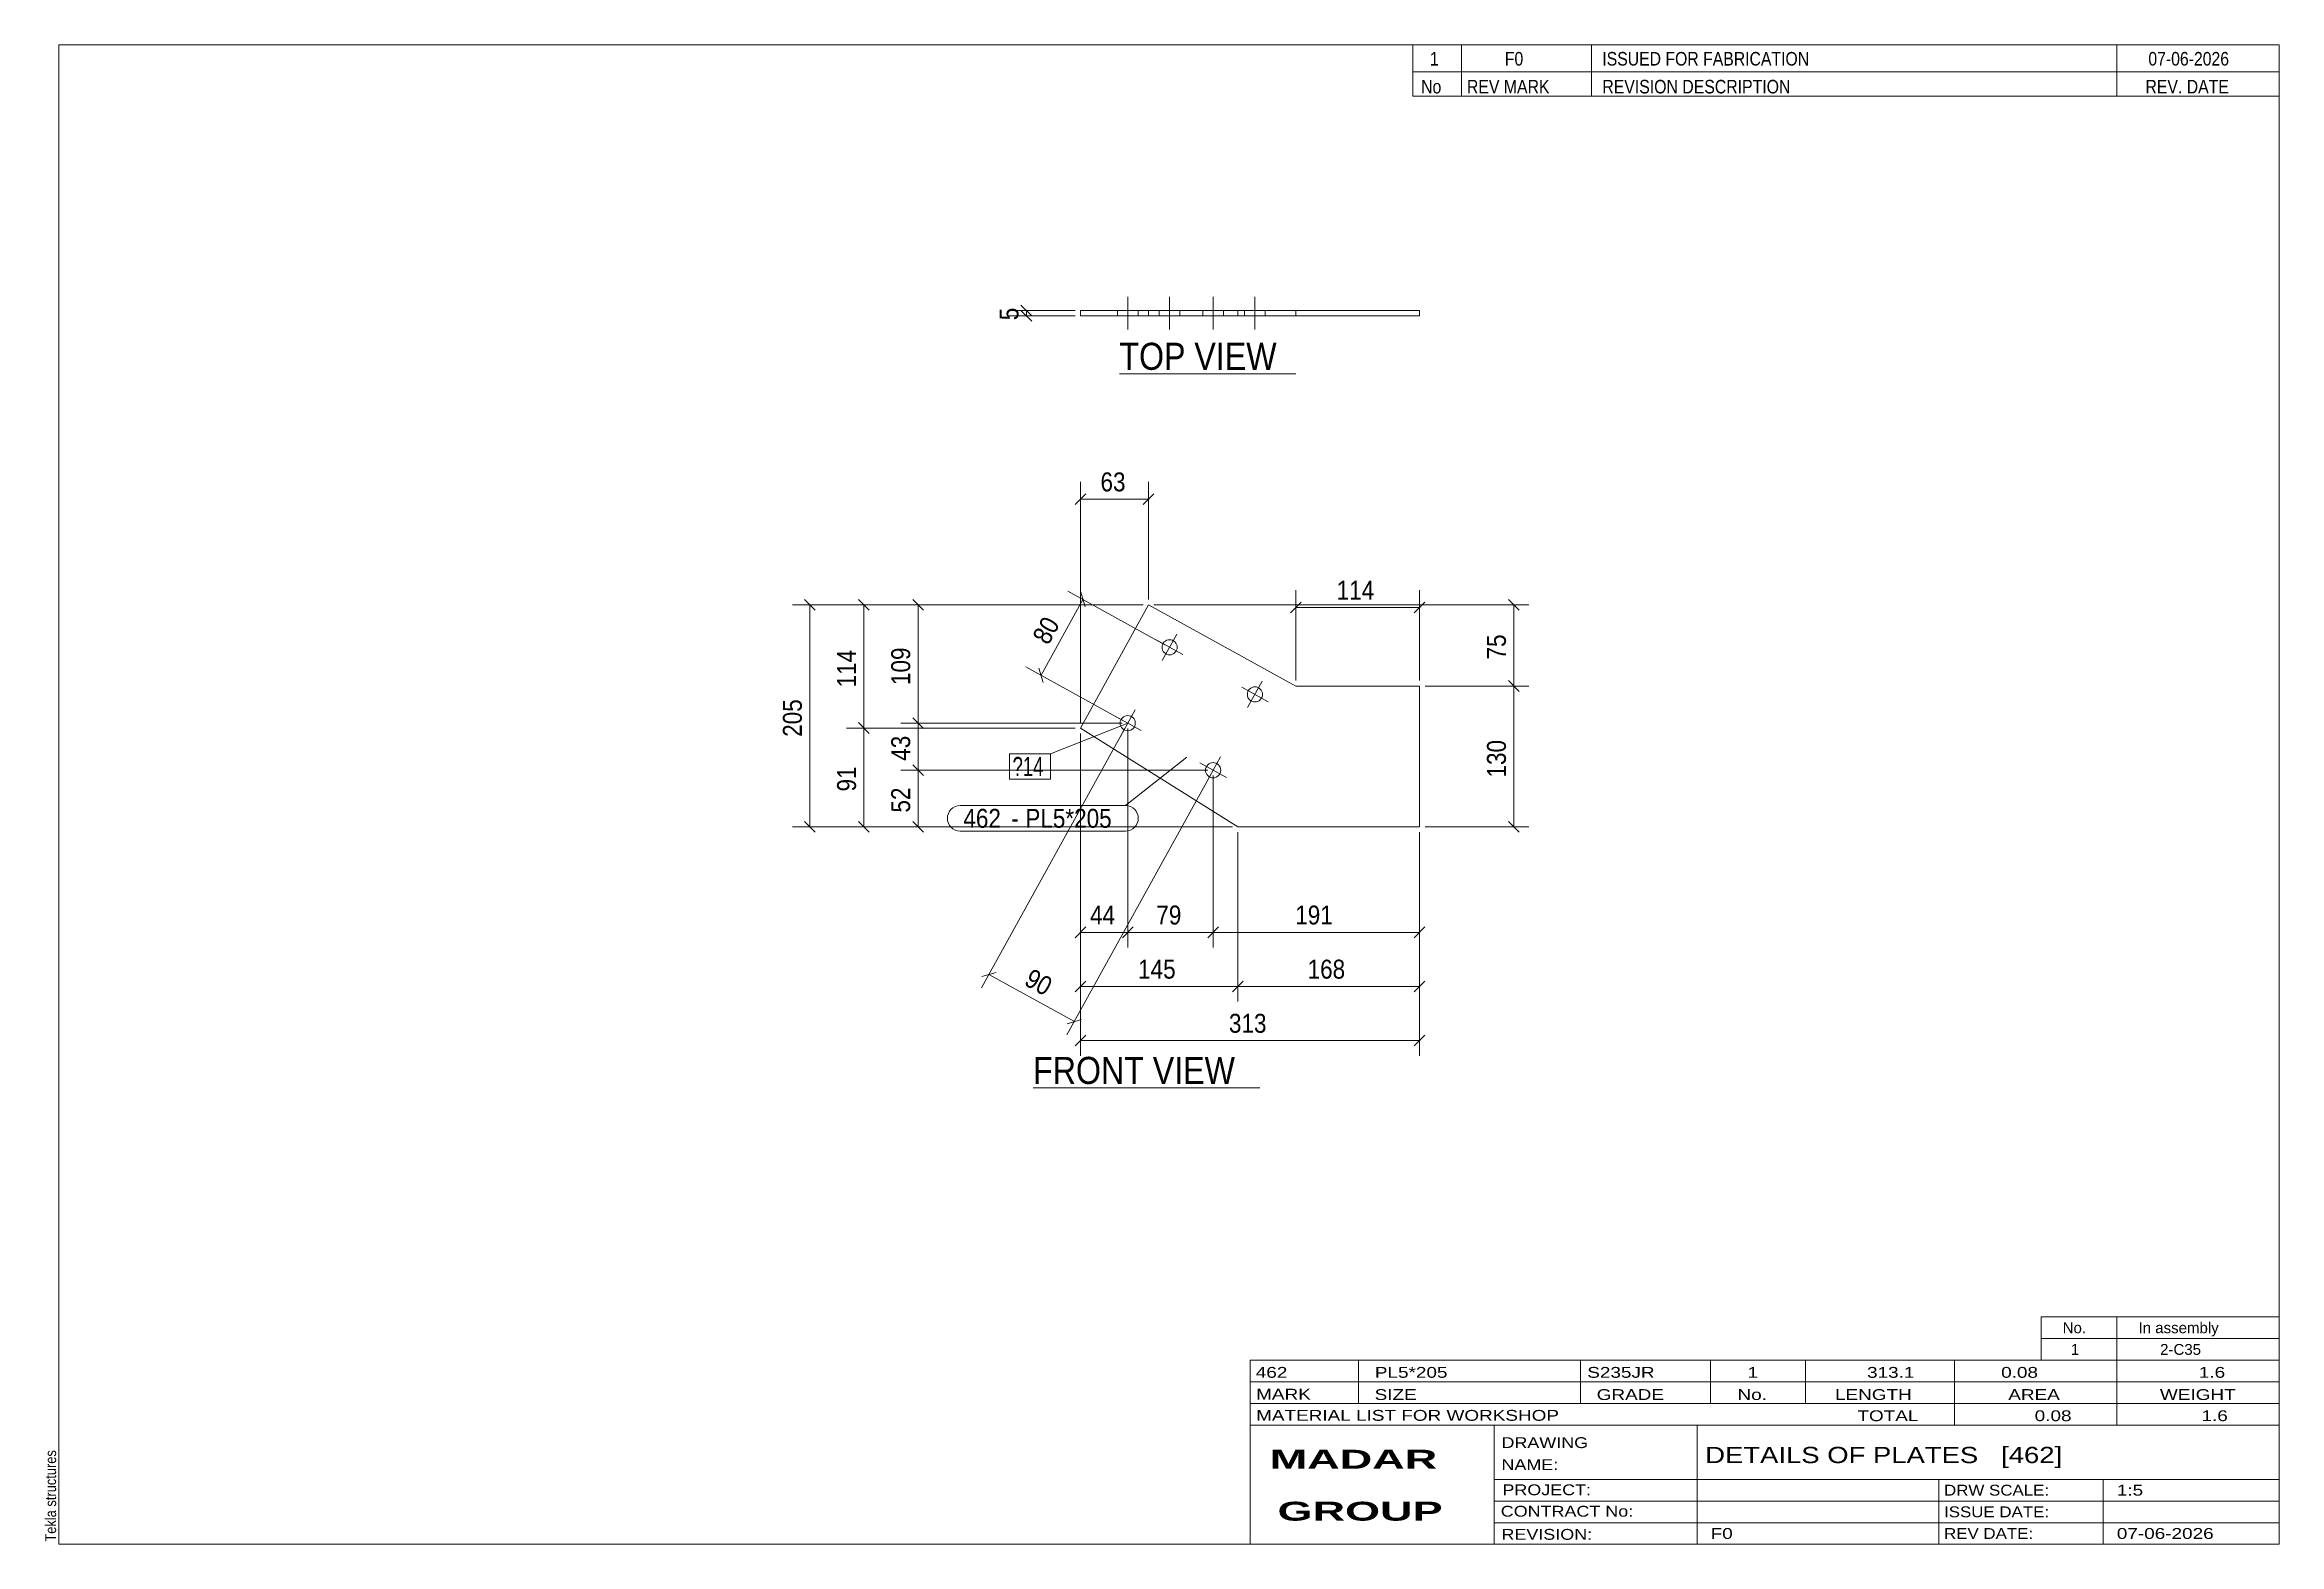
# Model space of a CAD drawing. Header units: millimetres. Extents: x 2 to 415, y 5 to 282.
import ezdxf

# ---------------------------------------------------------------- set-up
doc = ezdxf.new("R2010")
doc.units = ezdxf.units.MM
doc.linetypes.add('XKITLINE00', pattern=[0])
doc.linetypes.add('XKITLINE02', pattern=[4, 2, -2])
for name, color, linetype, lineweight in [('Bolt', 3, 'Continuous', 0), ('BoltMark', 7, 'Continuous', 0), ('Dimensions', 7, 'Continuous', 0), ('DrawingSheet', 5, 'Continuous', 0), ('OtherObjectType', 7, 'Continuous', 0), ('Part', 2, 'Continuous', 0), ('PartMark', 7, 'Continuous', 0)]:
    doc.layers.add(name, color=color, linetype=linetype, lineweight=lineweight)
doc.styles.add('ARIAL', font='ARIAL.TTF')
doc.styles.add('ARIAL_BOLD', font='ARIALBD.TTF')
doc.styles.add('ARIAL_NARROW', font='ARIALN.TTF')

# ---------------------------------------------------------------- blocks, each defined once
blk = doc.blocks.new('*A1')
at = {"layer": 'Bolt', "color": 3, "linetype": 'XKITLINE00', "lineweight": 0}
for p, q in [((207.65, 172.04), (212.55, 169.33)), ((208.75, 168.23), (211.45, 173.14)), ((223.41, 163.34), (228.31, 160.63)), ((224.51, 159.54), (227.21, 164.44)), ((199.92, 158.03), (204.82, 155.32)), ((201.02, 154.23), (203.72, 159.13)), ((215.68, 149.33), (220.58, 146.63)), ((216.78, 145.53), (219.48, 150.43))]:
    blk.add_line(p, q, dxfattribs=at)
for centre in [(210.1, 170.69), (225.86, 161.99), (202.37, 156.68), (218.13, 147.98)]:
    blk.add_circle(centre, 1.4, dxfattribs=at)
blk = doc.blocks.new('*A2')
at = {"layer": 'Part', "color": 2, "linetype": 'XKITLINE00', "lineweight": 0}
for p, q in [((206.21, 178.54), (193.65, 155.78)), ((233.4, 163.54), (206.21, 178.54)), ((256.26, 163.54), (233.4, 163.54)), ((256.26, 137.54), (256.26, 163.54)), ((193.65, 155.78), (222.69, 137.54)), ((222.69, 137.54), (256.26, 137.54))]:
    blk.add_line(p, q, dxfattribs=at)
blk = doc.blocks.new('*A3')
at = {"layer": 'Bolt', "color": 3, "linetype": 'XKITLINE00', "lineweight": 0}
for p, q in [((202.37, 229.4), (202.37, 235.4)), ((210.1, 229.4), (210.1, 235.4)), ((218.13, 229.4), (218.13, 235.4)), ((225.86, 229.4), (225.86, 235.4)), ((200.47, 232.9), (200.47, 231.9)), ((204.27, 232.9), (204.27, 231.9)), ((208.2, 232.9), (208.2, 231.9)), ((212, 232.9), (212, 231.9)), ((216.23, 232.9), (216.23, 231.9)), ((220.03, 232.9), (220.03, 231.9)), ((223.96, 232.9), (223.96, 231.9)), ((227.76, 232.9), (227.76, 231.9))]:
    blk.add_line(p, q, dxfattribs=at)
blk = doc.blocks.new('*A4')
at = {"layer": 'Part', "color": 2, "linetype": 'XKITLINE00', "lineweight": 0}
for p, q in [((193.65, 231.9), (193.65, 232.9)), ((256.26, 232.9), (193.65, 232.9)), ((256.26, 231.9), (193.65, 231.9)), ((206.21, 231.9), (206.21, 232.9)), ((233.4, 231.9), (233.4, 232.9)), ((256.26, 231.9), (256.26, 232.9))]:
    blk.add_line(p, q, dxfattribs=at)
at = {"layer": 'Part', "color": 7, "linetype": 'XKITLINE02', "lineweight": 0}
blk.add_line((222.69, 231.9), (222.69, 232.9), dxfattribs=at)
blk = doc.blocks.new('*A5')
at = {"layer": 'DrawingSheet', "color": 5, "linetype": 'XKITLINE00', "lineweight": 0}
for p, q in [((415, 282), (5, 282)), ((5, 282), (5, 5)), ((415, 5), (415, 282)), ((5, 5), (415, 5))]:
    blk.add_line(p, q, dxfattribs=at)
at = {"layer": 'DrawingSheet', "color": 5, "style": 'ARIAL', "width": 0.85}
blk.add_text('Tekla structures', height=2, rotation=90, dxfattribs=at).set_placement((4.5, 5.5))
blk = doc.blocks.new('*A6')
at = {"layer": 'OtherObjectType', "color": 7, "linetype": 'XKITLINE00', "lineweight": 0}
for p, q in [((371, 47), (415, 47)), ((371, 43), (371, 47)), ((385, 43), (385, 47)), ((415, 43), (415, 47)), ((371, 43), (415, 43)), ((371, 39), (371, 43)), ((385, 39), (385, 43)), ((415, 39), (415, 43)), ((371, 39), (415, 39))]:
    blk.add_line(p, q, dxfattribs=at)
at = {"layer": 'OtherObjectType', "color": 7, "style": 'ARIAL_NARROW', "width": 1.211571}
for s, p in [('No.', (375, 44)), ('In assembly', (389, 44)), ('1', (376.5, 40)), ('2-C35', (392.99, 40))]:
    blk.add_text(s, height=2, dxfattribs=at).set_placement(p)
blk = doc.blocks.new('*A7')
at = {"layer": 'OtherObjectType', "color": 7, "linetype": 'XKITLINE00', "lineweight": 0}
for p, q in [((255, 282), (415, 282)), ((415, 282), (255, 282)), ((255, 282), (255, 277)), ((264, 282), (264, 277)), ((288, 282), (288, 277)), ((385, 282), (385, 277)), ((415, 282), (415, 277)), ((255, 277), (415, 277)), ((255, 277), (255, 272.5)), ((255, 277), (415, 277)), ((264, 277), (264, 272.5)), ((288, 277), (288, 272.5)), ((385, 277), (385, 272.5)), ((415, 277), (415, 272.5)), ((415, 272.5), (255, 272.5))]:
    blk.add_line(p, q, dxfattribs=at)
at = {"layer": 'OtherObjectType', "color": 7, "style": 'ARIAL_NARROW'}
for s, width, p in [('1', 1.017001, (258.16, 278.15)), ('F0', 1.017001, (272, 278.15)), ('ISSUED FOR FABRICATION', 1.017001, (290, 278.15)), ('07-06-2026', 1.017001, (390.82, 278.15)), ('No', 1.02, (256.54, 273)), ('REV MARK', 1.02, (265, 273)), ('REVISION DESCRIPTION', 1.02, (290, 273)), ('REV. DATE', 1.02, (390.28, 273))]:
    blk.add_text(s, height=2.5, dxfattribs=dict(at, width=width)).set_placement(p)
blk = doc.blocks.new('*A8')
at = {"layer": 'OtherObjectType', "color": 7, "linetype": 'XKITLINE00', "lineweight": 0}
for p, q in [((225, 39), (415, 39)), ((225, 39), (225, 35)), ((225, 39), (415, 39)), ((245, 35), (245, 39)), ((286, 35), (286, 39)), ((310, 35), (310, 39)), ((327.5, 35), (327.5, 39)), ((355, 35), (355, 39)), ((385, 35), (385, 39)), ((415, 35), (415, 39)), ((225, 35), (415, 35)), ((225, 35), (225, 5)), ((225, 35), (415, 35)), ((245, 31), (245, 35)), ((286, 31), (286, 35)), ((310, 31), (310, 35)), ((327.5, 31), (327.5, 35)), ((355, 31), (355, 35)), ((385, 31), (385, 35)), ((415, 31), (415, 35)), ((225, 31), (415, 31)), ((355, 27), (355, 31)), ((385, 27), (385, 31)), ((415, 27), (415, 31)), ((225, 27), (415, 27)), ((270, 21), (270, 27)), ((307.5, 17), (307.5, 27)), ((415, 21), (415, 27)), ((270, 21), (270, 5)), ((415, 17), (415, 21)), ((270, 17), (415, 17)), ((307.5, 5), (307.5, 17)), ((352.16, 13), (352.16, 17)), ((382.5, 5), (382.5, 17)), ((415, 13), (415, 17)), ((270, 13), (415, 13)), ((352.16, 5), (352.16, 13)), ((415, 9), (415, 13)), ((270, 9), (415, 9)), ((415, 5), (415, 9)), ((225, 5), (415, 5)), ((262.5, 5), (415, 5))]:
    blk.add_line(p, q, dxfattribs=at)
at = {"layer": 'OtherObjectType', "color": 7, "style": 'ARIAL_NARROW'}
for s, height, width, p in [('462', 2, 1.525501, (226.01, 35.76)), ('PL5*205', 2, 1.525501, (248, 35.76)), ('S235JR', 2, 1.525501, (287.22, 35.76)), ('1', 2, 1.525501, (316.82, 35.76)), ('313.1', 2, 1.525501, (338.88, 35.76)), ('0.08', 2, 1.525501, (363.64, 35.76)), ('1.6', 2, 1.525501, (400.14, 35.76)), ('MARK', 2, 1.525501, (226.08, 31.73)), ('SIZE', 2, 1.525501, (247.96, 31.66)), ('GRADE', 2, 1.525501, (288.96, 31.66)), ('No.', 2, 1.525501, (314.96, 31.66)), ('LENGTH', 2, 1.525501, (332.96, 31.66)), ('AREA', 2, 1.525501, (364.96, 31.66)), ('WEIGHT', 2, 1.525501, (392.96, 31.66)), ('MATERIAL LIST FOR WORKSHOP', 2, 1.525501, (226.08, 27.82)), ('TOTAL', 2, 1.525501, (337.1, 27.75)), ('0.08', 2, 1.525501, (369.83, 27.75)), ('1.6', 2, 1.525501, (400.63, 27.75)), ('DRAWING', 2, 1.445, (271.38, 22.78)), ('NAME:', 2, 1.445, (271.38, 18.72)), ('DETAILS OF PLATES   [462]', 3, 1.474651, (309, 20)), ('PROJECT:', 2, 1.445, (271.55, 14.07)), ('DRW SCALE:', 2, 1.36, (353.1, 14)), ('1:5', 2, 1.525501, (385, 14)), ('CONTRACT No:', 2, 1.445, (271.25, 10.11)), ('ISSUE DATE:', 2, 1.36, (353.1, 10)), ('REVISION:', 2, 1.445, (271.38, 5.84)), ('F0', 2, 1.525501, (310, 6)), ('REV DATE:', 2, 1.36, (353.1, 6)), ('07-06-2026', 2, 1.525501, (385, 6))]:
    blk.add_text(s, height=height, dxfattribs=dict(at, width=width)).set_placement(p)
at = {"layer": 'OtherObjectType', "color": 1, "style": 'ARIAL_BOLD', "width": 1.7}
for s, p in [('MADAR ', (228.58, 18.97)), ('GROUP', (230.03, 9.37))]:
    blk.add_text(s, height=3.5, dxfattribs=at).set_placement(p)
blk = doc.blocks.new('*A9')
at = {"layer": 'Dimensions', "color": 7, "linetype": 'XKITLINE00', "lineweight": 0}
for p, q in [((186.36, 165.52), (194.09, 179.53)), ((209.23, 171.17), (191.29, 181.07)), ((193.7, 180.87), (194.48, 178.18)), ((201.49, 157.16), (183.55, 167.06)), ((185.97, 166.86), (186.74, 164.17))]:
    blk.add_line(p, q, dxfattribs=at)
at = {"layer": 'Dimensions', "color": 3}
for p in [(194.09, 179.53), (186.36, 165.52)]:
    blk.add_point(p, dxfattribs=at)
at = {"layer": 'Dimensions', "color": 3, "style": 'ARIAL', "width": 0.85}
blk.add_text('80', height=3.5, rotation=61.1002, dxfattribs=at).set_placement((187.7, 170.95))
blk = doc.blocks.new('*A10')
at = {"layer": 'Dimensions', "color": 7, "linetype": 'XKITLINE00', "lineweight": 0}
for p, q in [((201.89, 155.8), (175.39, 107.81)), ((217.65, 147.1), (191.15, 99.11)), ((178.09, 110.65), (175.4, 109.87)), ((176.75, 110.26), (192.51, 101.56)), ((193.85, 101.95), (191.16, 101.17))]:
    blk.add_line(p, q, dxfattribs=at)
at = {"layer": 'Dimensions', "color": 3}
for p in [(176.75, 110.26), (192.51, 101.56)]:
    blk.add_point(p, dxfattribs=at)
at = {"layer": 'Dimensions', "color": 3, "style": 'ARIAL', "width": 0.85}
blk.add_text('90', height=3.5, rotation=-28.9, dxfattribs=at).set_placement((183.05, 108.43))
blk = doc.blocks.new('*A11')
at = {"layer": 'Dimensions', "color": 7, "linetype": 'XKITLINE00', "lineweight": 0}
for p, q in [((205.21, 178.54), (140.45, 178.54)), ((142.66, 179.53), (144.64, 177.55)), ((143.65, 137.54), (143.65, 178.54)), ((221.69, 137.54), (140.45, 137.54)), ((142.66, 138.53), (144.64, 136.55))]:
    blk.add_line(p, q, dxfattribs=at)
at = {"layer": 'Dimensions', "color": 3}
for p in [(143.65, 178.54), (143.65, 137.54)]:
    blk.add_point(p, dxfattribs=at)
at = {"layer": 'Dimensions', "color": 3, "style": 'ARIAL', "width": 0.85}
blk.add_text('205', height=3.5, rotation=90.0002, dxfattribs=at).set_placement((142.2, 154.15))
blk = doc.blocks.new('*A12')
at = {"layer": 'Dimensions', "color": 7, "linetype": 'XKITLINE00', "lineweight": 0}
for p, q in [((192.65, 155.78), (150.45, 155.78)), ((152.66, 156.77), (154.64, 154.79)), ((153.65, 137.54), (153.65, 155.78)), ((221.69, 137.54), (150.45, 137.54)), ((152.66, 138.53), (154.64, 136.55))]:
    blk.add_line(p, q, dxfattribs=at)
at = {"layer": 'Dimensions', "color": 3}
for p in [(153.65, 155.78), (153.65, 137.54)]:
    blk.add_point(p, dxfattribs=at)
at = {"layer": 'Dimensions', "color": 3, "style": 'ARIAL', "width": 0.85}
blk.add_text('91', height=3.5, rotation=90.0002, dxfattribs=at).set_placement((152.2, 144.06))
blk = doc.blocks.new('*A13')
at = {"layer": 'Dimensions', "color": 7, "linetype": 'XKITLINE00', "lineweight": 0}
for p, q in [((205.21, 178.54), (150.45, 178.54)), ((152.66, 179.53), (154.64, 177.55)), ((153.65, 155.78), (153.65, 178.54)), ((192.65, 155.78), (150.45, 155.78)), ((152.66, 156.77), (154.64, 154.79))]:
    blk.add_line(p, q, dxfattribs=at)
at = {"layer": 'Dimensions', "color": 3}
for p in [(153.65, 178.54), (153.65, 155.78)]:
    blk.add_point(p, dxfattribs=at)
at = {"layer": 'Dimensions', "color": 3, "style": 'ARIAL', "width": 0.85}
blk.add_text('114', height=3.5, rotation=90.0002, dxfattribs=at).set_placement((152.2, 163.27))
blk = doc.blocks.new('*A14')
at = {"layer": 'Dimensions', "color": 7, "linetype": 'XKITLINE00', "lineweight": 0}
for p, q in [((257.26, 163.54), (276.45, 163.54)), ((272.66, 164.53), (274.64, 162.55)), ((273.65, 137.54), (273.65, 163.54)), ((257.26, 137.54), (276.45, 137.54)), ((272.66, 138.53), (274.64, 136.55))]:
    blk.add_line(p, q, dxfattribs=at)
at = {"layer": 'Dimensions', "color": 3}
for p in [(273.65, 163.54), (273.65, 137.54)]:
    blk.add_point(p, dxfattribs=at)
at = {"layer": 'Dimensions', "color": 3, "style": 'ARIAL', "width": 0.85}
blk.add_text('130', height=3.5, rotation=90.0002, dxfattribs=at).set_placement((272.2, 146.64))
blk = doc.blocks.new('*A15')
at = {"layer": 'Dimensions', "color": 7, "linetype": 'XKITLINE00', "lineweight": 0}
for p, q in [((207.21, 178.54), (276.45, 178.54)), ((272.66, 179.53), (274.64, 177.55)), ((273.65, 163.54), (273.65, 178.54)), ((257.26, 163.54), (276.45, 163.54)), ((272.66, 164.53), (274.64, 162.55))]:
    blk.add_line(p, q, dxfattribs=at)
at = {"layer": 'Dimensions', "color": 3}
for p in [(273.65, 178.54), (273.65, 163.54)]:
    blk.add_point(p, dxfattribs=at)
at = {"layer": 'Dimensions', "color": 3, "style": 'ARIAL', "width": 0.85}
blk.add_text('75', height=3.5, rotation=90.0002, dxfattribs=at).set_placement((272.2, 168.44))
blk = doc.blocks.new('*A16')
at = {"layer": 'Dimensions', "color": 7, "linetype": 'XKITLINE00', "lineweight": 0}
for p, q in [((162.66, 148.97), (164.64, 146.99)), ((217.13, 147.98), (160.45, 147.98)), ((163.65, 137.54), (163.65, 147.98)), ((221.69, 137.54), (160.45, 137.54)), ((162.66, 138.53), (164.64, 136.55))]:
    blk.add_line(p, q, dxfattribs=at)
at = {"layer": 'Dimensions', "color": 3}
for p in [(163.65, 147.98), (163.65, 137.54)]:
    blk.add_point(p, dxfattribs=at)
at = {"layer": 'Dimensions', "color": 3, "style": 'ARIAL', "width": 0.85}
blk.add_text('52', height=3.5, rotation=90.0002, dxfattribs=at).set_placement((162.2, 140.16))
blk = doc.blocks.new('*A17')
at = {"layer": 'Dimensions', "color": 7, "linetype": 'XKITLINE00', "lineweight": 0}
for p, q in [((162.66, 157.67), (164.64, 155.69)), ((201.37, 156.68), (160.45, 156.68)), ((163.65, 147.98), (163.65, 156.68)), ((162.66, 148.97), (164.64, 146.99)), ((217.13, 147.98), (160.45, 147.98))]:
    blk.add_line(p, q, dxfattribs=at)
at = {"layer": 'Dimensions', "color": 3}
for p in [(163.65, 156.68), (163.65, 147.98)]:
    blk.add_point(p, dxfattribs=at)
at = {"layer": 'Dimensions', "color": 3, "style": 'ARIAL', "width": 0.85}
blk.add_text('43', height=3.5, rotation=90.0002, dxfattribs=at).set_placement((162.2, 149.73))
blk = doc.blocks.new('*A18')
at = {"layer": 'Dimensions', "color": 7, "linetype": 'XKITLINE00', "lineweight": 0}
for p, q in [((205.21, 178.54), (160.45, 178.54)), ((162.66, 179.53), (164.64, 177.55)), ((163.65, 156.68), (163.65, 178.54)), ((162.66, 157.67), (164.64, 155.69)), ((201.37, 156.68), (160.45, 156.68))]:
    blk.add_line(p, q, dxfattribs=at)
at = {"layer": 'Dimensions', "color": 3}
for p in [(163.65, 178.54), (163.65, 156.68)]:
    blk.add_point(p, dxfattribs=at)
at = {"layer": 'Dimensions', "color": 3, "style": 'ARIAL', "width": 0.85}
blk.add_text('109', height=3.5, rotation=90.0002, dxfattribs=at).set_placement((162.2, 163.72))
blk = doc.blocks.new('*A19')
at = {"layer": 'Dimensions', "color": 7, "linetype": 'XKITLINE00', "lineweight": 0}
for p, q in [((193.65, 154.78), (193.65, 95.24)), ((256.26, 136.54), (256.26, 95.24)), ((194.64, 99.03), (192.66, 97.05)), ((257.25, 99.03), (255.27, 97.05)), ((193.65, 98.04), (256.26, 98.04))]:
    blk.add_line(p, q, dxfattribs=at)
at = {"layer": 'Dimensions', "color": 3}
for p in [(193.65, 98.04), (256.26, 98.04)]:
    blk.add_point(p, dxfattribs=at)
at = {"layer": 'Dimensions', "color": 3, "style": 'ARIAL', "width": 0.85}
blk.add_text('313', height=3.5, dxfattribs=at).set_placement((221.06, 99.49))
blk = doc.blocks.new('*A20')
at = {"layer": 'Dimensions', "color": 7, "linetype": 'XKITLINE00', "lineweight": 0}
for p, q in [((193.65, 154.78), (193.65, 105.24)), ((222.69, 136.54), (222.69, 105.24)), ((194.64, 109.03), (192.66, 107.05)), ((193.65, 108.04), (222.69, 108.04)), ((223.68, 109.03), (221.7, 107.05))]:
    blk.add_line(p, q, dxfattribs=at)
at = {"layer": 'Dimensions', "color": 3}
for p in [(193.65, 108.04), (222.69, 108.04)]:
    blk.add_point(p, dxfattribs=at)
at = {"layer": 'Dimensions', "color": 3, "style": 'ARIAL', "width": 0.85}
blk.add_text('145', height=3.5, dxfattribs=at).set_placement((204.28, 109.49))
blk = doc.blocks.new('*A21')
at = {"layer": 'Dimensions', "color": 7, "linetype": 'XKITLINE00', "lineweight": 0}
for p, q in [((222.69, 136.54), (222.69, 105.24)), ((256.26, 136.54), (256.26, 105.24)), ((223.68, 109.03), (221.7, 107.05)), ((222.69, 108.04), (256.26, 108.04)), ((257.25, 109.03), (255.27, 107.05))]:
    blk.add_line(p, q, dxfattribs=at)
at = {"layer": 'Dimensions', "color": 3}
for p in [(222.69, 108.04), (256.26, 108.04)]:
    blk.add_point(p, dxfattribs=at)
at = {"layer": 'Dimensions', "color": 3, "style": 'ARIAL', "width": 0.85}
blk.add_text('168', height=3.5, dxfattribs=at).set_placement((235.58, 109.49))
blk = doc.blocks.new('*A22')
at = {"layer": 'Dimensions', "color": 7, "linetype": 'XKITLINE00', "lineweight": 0}
for p, q in [((193.65, 154.78), (193.65, 115.24)), ((202.37, 155.68), (202.37, 115.24)), ((194.64, 119.03), (192.66, 117.05)), ((193.65, 118.04), (202.37, 118.04)), ((203.36, 119.03), (201.38, 117.05))]:
    blk.add_line(p, q, dxfattribs=at)
at = {"layer": 'Dimensions', "color": 3}
for p in [(193.65, 118.04), (202.37, 118.04)]:
    blk.add_point(p, dxfattribs=at)
at = {"layer": 'Dimensions', "color": 3, "style": 'ARIAL', "width": 0.85}
blk.add_text('44', height=3.5, dxfattribs=at).set_placement((195.41, 119.49))
blk = doc.blocks.new('*A23')
at = {"layer": 'Dimensions', "color": 7, "linetype": 'XKITLINE00', "lineweight": 0}
for p, q in [((202.37, 155.68), (202.37, 115.24)), ((218.13, 146.98), (218.13, 115.24)), ((203.36, 119.03), (201.38, 117.05)), ((202.37, 118.04), (218.13, 118.04)), ((219.12, 119.03), (217.14, 117.05))]:
    blk.add_line(p, q, dxfattribs=at)
at = {"layer": 'Dimensions', "color": 3}
for p in [(202.37, 118.04), (218.13, 118.04)]:
    blk.add_point(p, dxfattribs=at)
at = {"layer": 'Dimensions', "color": 3, "style": 'ARIAL', "width": 0.85}
blk.add_text('79', height=3.5, dxfattribs=at).set_placement((207.65, 119.49))
blk = doc.blocks.new('*A24')
at = {"layer": 'Dimensions', "color": 7, "linetype": 'XKITLINE00', "lineweight": 0}
for p, q in [((218.13, 146.98), (218.13, 115.24)), ((256.26, 136.54), (256.26, 115.24)), ((219.12, 119.03), (217.14, 117.05)), ((218.13, 118.04), (256.26, 118.04)), ((257.25, 119.03), (255.27, 117.05))]:
    blk.add_line(p, q, dxfattribs=at)
at = {"layer": 'Dimensions', "color": 3}
for p in [(218.13, 118.04), (256.26, 118.04)]:
    blk.add_point(p, dxfattribs=at)
at = {"layer": 'Dimensions', "color": 3, "style": 'ARIAL', "width": 0.85}
blk.add_text('191', height=3.5, dxfattribs=at).set_placement((233.3, 119.49))
blk = doc.blocks.new('*A25')
at = {"layer": 'Dimensions', "color": 7, "linetype": 'XKITLINE00', "lineweight": 0}
for p, q in [((194.64, 199.03), (192.66, 197.05)), ((193.65, 156.78), (193.65, 201.24)), ((207.2, 199.03), (205.22, 197.05)), ((206.21, 179.54), (206.21, 201.24)), ((193.65, 198.04), (206.21, 198.04))]:
    blk.add_line(p, q, dxfattribs=at)
at = {"layer": 'Dimensions', "color": 3}
for p in [(193.65, 198.04), (206.21, 198.04)]:
    blk.add_point(p, dxfattribs=at)
at = {"layer": 'Dimensions', "color": 3, "style": 'ARIAL', "width": 0.85}
blk.add_text('63', height=3.5, dxfattribs=at).set_placement((197.34, 199.49))
blk = doc.blocks.new('*A26')
at = {"layer": 'Dimensions', "color": 7, "linetype": 'XKITLINE00', "lineweight": 0}
for p, q in [((234.39, 179.03), (232.41, 177.05)), ((233.4, 164.54), (233.4, 181.24)), ((233.4, 178.04), (256.26, 178.04)), ((257.25, 179.03), (255.27, 177.05)), ((256.26, 164.54), (256.26, 181.24))]:
    blk.add_line(p, q, dxfattribs=at)
at = {"layer": 'Dimensions', "color": 3}
for p in [(233.4, 178.04), (256.26, 178.04)]:
    blk.add_point(p, dxfattribs=at)
at = {"layer": 'Dimensions', "color": 3, "style": 'ARIAL', "width": 0.85}
blk.add_text('114', height=3.5, dxfattribs=at).set_placement((240.94, 179.49))
blk = doc.blocks.new('*A27')
at = {"layer": 'BoltMark', "color": 7, "linetype": 'XKITLINE00', "lineweight": 0}
for p, q in [((202.37, 156.68), (188.09, 151.03)), ((180.51, 151.03), (188.09, 151.03)), ((180.51, 146.33), (180.51, 151.03)), ((188.09, 146.33), (188.09, 151.03)), ((180.51, 146.33), (188.09, 146.33))]:
    blk.add_line(p, q, dxfattribs=at)
at = {"layer": 'BoltMark', "color": 3, "style": 'ARIAL_NARROW', "width": 0.85}
blk.add_text('?14', height=3.5, dxfattribs=at).set_placement((181.11, 146.93))
blk = doc.blocks.new('*A28')
at = {"layer": 'PartMark', "color": 7, "linetype": 'XKITLINE00', "lineweight": 0}
for p, q in [((213.28, 150.41), (201.97, 141.45)), ((171.42, 141.45), (201.97, 141.45)), ((171.42, 136.75), (201.97, 136.75))]:
    blk.add_line(p, q, dxfattribs=at)
for centre, start, end in [((171.42, 139.1), 90, 270), ((201.97, 139.1), 270, 90)]:
    blk.add_arc(centre, 2.35, start, end, dxfattribs=at)
at = {"layer": 'PartMark', "color": 1, "style": 'ARIAL', "width": 0.85}
blk.add_text('462', height=3.5, dxfattribs=at).set_placement((172.02, 137.35))
at = {"layer": 'PartMark', "color": 3, "style": 'ARIAL', "width": 0.85}
for s, p in [('PL5*205', (183.46, 137.35)), ('-', (180.86, 137.35))]:
    blk.add_text(s, height=3.5, dxfattribs=at).set_placement(p)
blk = doc.blocks.new('*A29')
at = {"layer": 'OtherObjectType', "color": 7, "linetype": 'XKITLINE00', "lineweight": 0}
blk.add_line((184.9, 89.29), (226.75, 89.29), dxfattribs=at)
at = {"layer": 'OtherObjectType', "color": 3, "style": 'ARIAL', "width": 0.85}
blk.add_text('FRONT VIEW', height=5, dxfattribs=at).set_placement((184.9, 90.04))
blk = doc.blocks.new('*A30')
at = {"layer": 'Dimensions', "color": 7, "linetype": 'XKITLINE00', "lineweight": 0}
for p, q in [((192.65, 232.9), (180.45, 232.9)), ((192.65, 231.9), (180.45, 231.9)), ((182.66, 233.89), (184.64, 231.91)), ((182.66, 232.89), (184.64, 230.91)), ((183.65, 231.9), (183.65, 232.9))]:
    blk.add_line(p, q, dxfattribs=at)
at = {"layer": 'Dimensions', "color": 3}
for p in [(183.65, 232.9), (183.65, 231.9)]:
    blk.add_point(p, dxfattribs=at)
at = {"layer": 'Dimensions', "color": 3, "style": 'ARIAL', "width": 0.85}
blk.add_text('5', height=3.5, rotation=90.0002, dxfattribs=at).set_placement((182.2, 231.1))
blk = doc.blocks.new('*A31')
at = {"layer": 'OtherObjectType', "color": 7, "linetype": 'XKITLINE00', "lineweight": 0}
blk.add_line((200.83, 221.19), (233.43, 221.19), dxfattribs=at)
at = {"layer": 'OtherObjectType', "color": 3, "style": 'ARIAL', "width": 0.85}
blk.add_text('TOP VIEW', height=5, dxfattribs=at).set_placement((200.83, 221.94))

msp = doc.modelspace()

# ---------------------------------------------------------------- block references
at = {"lineweight": 0}
for name in ['*A5', '*A7', '*A3', '*A30', '*A4', '*A31', '*A25', '*A26', '*A11', '*A13', '*A18', '*A9', '*A2', '*A15', '*A1', '*A14', '*A17', '*A12', '*A10', '*A27', '*A22', '*A19', '*A20', '*A23', '*A16', '*A28', '*A24', '*A21', '*A29', '*A6', '*A8']:
    msp.add_blockref(name, (0, 0), dxfattribs=at)

doc.saveas('drawing.dxf')
